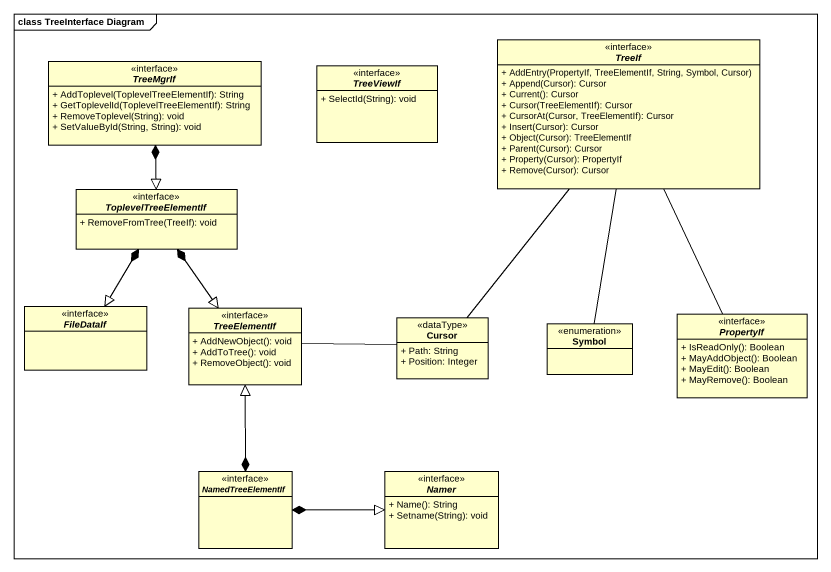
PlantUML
@startuml
mainframe class TreeInterface Diagram
hide circle
hide empty members
skinparam classAttributeIconSize 0
interface TreeIf <<interface>> {
  + AddEntry(PropertyIf, TreeElementIf, String, Symbol, Cursor)
  + Append(Cursor): Cursor
  + Current(): Cursor
  + Cursor(TreeElementIf): Cursor
  + CursorAt(Cursor, TreeElementIf): Cursor
  + Insert(Cursor): Cursor
  + Object(Cursor): TreeElementIf
  + Parent(Cursor): Cursor
  + Property(Cursor): PropertyIf
  + Remove(Cursor): Cursor
}
interface TreeMgrIf <<interface>> {
  + AddToplevel(ToplevelTreeElementIf): String
  + GetToplevelId(ToplevelTreeElementIf): String
  + RemoveToplevel(String): void
  + SetValueById(String, String): void
}
interface TreeViewIf <<interface>> {
  + SelectId(String): void
}
interface ToplevelTreeElementIf {
  + RemoveFromTree(TreeIf): void
}
interface FileDataIf <<interface>>
interface TreeElementIf {
  + AddNewObject(): void
  + AddToTree(): void
  + RemoveObject(): void
}
class Cursor <<dataType>> {
  + Path: String
  + Position: Integer
}
enum Symbol
interface PropertyIf {
  + IsReadOnly(): Boolean
  + MayAddObject(): Boolean
  + MayEdit(): Boolean
  + MayRemove(): Boolean
}
interface NamedTreeElementIf
interface Namer <<interface>> {
  + Name(): String
  + Setname(String): void
}
TreeIf -- Symbol
TreeIf -- PropertyIf
TreeMgrIf --|> ToplevelTreeElementIf
ToplevelTreeElementIf -up-* TreeMgrIf
ToplevelTreeElementIf --|> FileDataIf
ToplevelTreeElementIf --|> TreeElementIf
FileDataIf -up-* ToplevelTreeElementIf
TreeElementIf -up-* ToplevelTreeElementIf
TreeElementIf -right- Cursor
TreeElementIf --* NamedTreeElementIf
Cursor -up- TreeIf
NamedTreeElementIf -up-|> TreeElementIf
NamedTreeElementIf -right-|> Namer
Namer -left-* NamedTreeElementIf
@enduml
